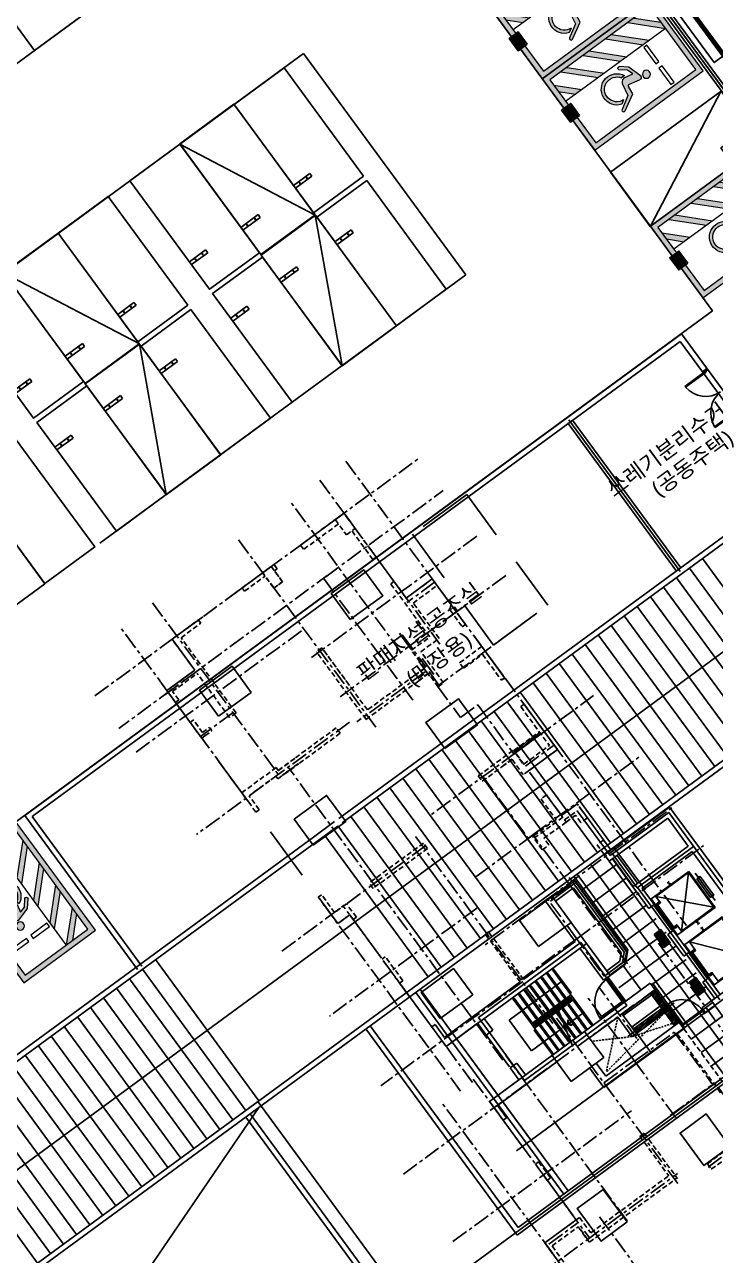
# Model space of a CAD drawing. Header units: millimetres. Extents: x 75184266 to 76346726, y -35077925 to -33679385.
# Drawn here: x 75465985 to 75491652, y -34626983 to -34581256 of the extents above; entities that cross this region are included whole.
import ezdxf
from ezdxf.enums import TextEntityAlignment as Align

# ---------------------------------------------------------------- set-up
doc = ezdxf.new("R2010")
doc.units = ezdxf.units.MM
doc.header["$LTSCALE"] = 50
doc.header["$MEASUREMENT"] = 0
for name, pattern in [('CENTER', [2, 1.25, -0.25, 0.25, -0.25]), ('HID', [2.3, 1.5, -0.8]), ('HIDDEN2', [0.1875, 0.125, -0.0625]), ('XR-지하3층$0$H', [1.3, 0.8, -0.5]), ('XR-지하3층$0$HIDDEN2', [0.1875, 0.125, -0.0625])]:
    doc.linetypes.add(name, pattern=pattern)
for name, color, linetype in [('CEN', 1, 'CENTER'), ('PLAN-ALL-DOOR', 4, 'CONTINUOUS'), ('XR-지하3층$0$1712-PL$0$DOOR', 4, 'CONTINUOUS'), ('XR-지하3층$0$1HIDDEN2', 1, 'XR-지하3층$0$HIDDEN2'), ('XR-지하3층$0$5', 5, 'CONTINUOUS'), ('XR-지하3층$0$a-door', 6, 'CONTINUOUS'), ('XR-지하3층$0$AA-XXXX-SYMB', 7, 'CONTINUOUS'), ('XR-지하3층$0$CON', 2, 'CONTINUOUS'), ('XR-지하3층$0$hat', 8, 'CONTINUOUS'), ('XR-지하3층$0$일반주차', 8, 'CONTINUOUS'), ('XR-지하3층$0$장애인', 11, 'CONTINUOUS'), ('XR-지하3층$0$확장형주차', 8, 'CONTINUOUS')]:
    doc.layers.add(name, color=color, linetype=linetype)
doc.layers.add('건축', color=8, linetype='CONTINUOUS', plot=False)
doc.layers.add('구역제어-S.C.M', color=2, linetype='CONTINUOUS', lineweight=100)
doc.styles.add('XR-지하3층$0$맑은고딕', font='')
doc.styles.get('XR-지하3층$0$맑은고딕').set_extended_font_data('Malgun Gothic')

# ---------------------------------------------------------------- blocks, each defined once
blk = doc.blocks.new('XR-지하3층$0$확장형 주차')
at = {"layer": 'XR-지하3층$0$확장형주차', "color": 7}
for p, q in [((0, 3965), (800, 3965)), ((0, 3835), (800, 3835)), ((800, 3835), (800, 3965))]:
    blk.add_line(p, q, dxfattribs=at)
blk.add_lwpolyline([(2500, 5100), (0, 0)], dxfattribs=at)
blk.add_lwpolyline([(2500, 5091), (0, 5091), (0, -9), (2500, -9)], close=True, dxfattribs=at)
for centre in [(238, 3900), (613, 3900)]:
    blk.add_circle(centre, 17.5, dxfattribs=at)
blk = doc.blocks.new('XR-지하3층$0$일반형 주차')
at = {"layer": 'XR-지하3층$0$일반주차'}
for p, q in [((750, 3865), (0, 3865)), ((0, 3735), (750, 3735)), ((750, 3735), (750, 3865))]:
    blk.add_line(p, q, dxfattribs=at)
blk.add_lwpolyline([(2300, 5000), (0, 5000), (0, 0), (2300, 0)], close=True, dxfattribs=at)
for centre in [(238, 3800), (563, 3800)]:
    blk.add_circle(centre, 17.5, dxfattribs=at)
blk = doc.blocks.new('XR-지하3층$0$장애인 주차')
at = {"layer": 'XR-지하3층$0$5', "ltscale": 4}
h = blk.add_hatch(color=7, dxfattribs=at)
h.dxf.hatch_style = 1
h.paths.add_polyline_path([(3842, -695), (4402, -695), (4402, -1115), (3842, -1115)])
h.paths.add_polyline_path([(3892, -1065), (4352, -1065), (4352, -745), (3892, -745)], flags=16)
h.paths.add_polyline_path([(3982, -990), (3988, -973), (4011, -981), (4046, -898), (4136, -898), (4137, -881), (4072, -881), (4072, -863), (4138, -863), (4142, -810, -3.72247), (4161, -797), (4152, -916), (4058, -916), (4021, -1003)], flags=0)
h = blk.add_hatch(color=256, dxfattribs=at)
h.dxf.hatch_style = 1
h.paths.add_polyline_path([(4352, -1065), (4352, -745), (3892, -745), (3892, -1065)])
at = {"layer": 'XR-지하3층$0$hat'}
h = blk.add_hatch(color=7, dxfattribs=at)
edge = h.paths.add_edge_path()
edge.add_line((4161, -797), (4152, -916))
edge.add_line((4152, -916), (4058, -916))
edge.add_line((4058, -916), (4021, -1003))
edge.add_line((4021, -1003), (3982, -990))
edge.add_line((3982, -990), (3988, -973))
edge.add_line((3988, -973), (4011, -981))
edge.add_line((4011, -981), (4046, -898))
edge.add_line((4046, -898), (4136, -898))
edge.add_line((4136, -898), (4137, -881))
edge.add_line((4137, -881), (4072, -881))
edge.add_line((4072, -881), (4072, -863))
edge.add_line((4072, -863), (4138, -863))
edge.add_line((4138, -863), (4142, -810))
edge.add_arc((4140, -787), 22.8, -24.8827, 274.9698, ccw=False)
edge = h.paths.add_edge_path()
edge.add_line((4048, -981), (4058, -958))
edge.add_arc((4127, -942), 71.5, 192.8781, 416.1688)
edge.add_line((4167, -882), (4169, -863))
edge.add_arc((4127, -942), 89.2, 206.535, 422.4866, ccw=False)
at = {"layer": 'XR-지하3층$0$장애인', "lineweight": 5, "true_color": 0xffffff}
blk.add_hatch(color=7, dxfattribs=at).paths.add_polyline_path([(2472, 3995), (2472, -1005), (3842, -1005), (3842, -805), (2672, -805), (2672, 3795), (5572, 3795), (5572, -805), (4402, -805), (4402, -1005), (5772, -1005), (5772, 3995)])
h = blk.add_hatch(color=7, dxfattribs=at)
h.paths.add_polyline_path([(5572, 2795), (5572, 3078), (4855, 3795), (4572, 3795)])
h.paths.add_polyline_path([(4572, 3045), (4572, 2762), (5572, 1762), (5572, 2045)])
h.paths.add_polyline_path([(4572, 2012), (4572, 1729), (5572, 729), (5572, 1012)])
h.paths.add_polyline_path([(5572, -304), (5572, -21), (4572, 979), (4572, 696)])
h.paths.add_polyline_path([(4572, -54), (4572, -336), (5041, -805), (5323, -805)])
h = blk.add_hatch(color=7, dxfattribs=at)
h.paths.add_polyline_path([(3763, 2216, -1), (3463, 2216, -1)])
h.paths.add_polyline_path([(3992, 1503, -0.343093), (3870, 1283), (3381, 1194), (3090, 708, -0.931653), (2987, 770), (3330, 1379), (3639, 1415, 0.446048), (3689, 1485), (3600, 1888, -0.596144), (3699, 2009), (4214, 1851), (4443, 1569, -0.883364), (4355, 1493), (4151, 1741), (3925, 1810)])
h.paths.add_polyline_path([(4053, 1393), (4055, 1528, -1.526545), (3257, 820), (3348, 969, 1.638056)])
at = {"layer": 'XR-지하3층$0$1HIDDEN2', "color": 11}
for points in [[(4161, -797), (4152, -916), (4058, -916), (4021, -1003), (3982, -990), (3988, -973), (4011, -981), (4046, -898), (4136, -898), (4137, -881), (4072, -881), (4072, -863), (4138, -863), (4142, -810)], [(4167, -882), (4169, -863)]]:
    blk.add_lwpolyline(points, dxfattribs=at)
for centre, radius, start, end in [((4127, -942), 89.2, 206.535, 62.4866), ((4127, -942), 71.5, 192.8781, 56.1688), ((4140, -787), 22.8, 335.1173, 274.9698)]:
    blk.add_arc(centre, radius, start, end, dxfattribs=at)
at = {"layer": 'XR-지하3층$0$5', "lineweight": 5}
for p, q in [((4572, 3795), (4572, -805)), ((5572, 2795), (4572, 3795)), ((5572, 3078), (4855, 3795)), ((5572, 2045), (4572, 3045)), ((5572, 1762), (4572, 2762)), ((5572, 1012), (4572, 2012)), ((5572, 729), (4572, 1729)), ((5572, -21), (4572, 979)), ((5572, -304), (4572, 696)), ((5323, -805), (4572, -54)), ((5041, -805), (4572, -336))]:
    blk.add_line(p, q, dxfattribs=at)
at = {"layer": 'XR-지하3층$0$5', "ltscale": 4}
for p, q in [((4165, -1005), (4165, -805)), ((4165, -805), (4165, -905))]:
    blk.add_line(p, q, dxfattribs=at)
at = {"layer": 'XR-지하3층$0$5', "lineweight": 5}
for points in [[(3842, -1005), (2472, -1005), (2472, 3995), (5772, 3995), (5772, -1005), (4402, -1005)], [(3842, -805), (2672, -805), (2672, 3795), (5572, 3795), (5572, -805), (4402, -805)]]:
    blk.add_lwpolyline(points, dxfattribs=at)
at = {"layer": 'XR-지하3층$0$5', "ltscale": 4}
for points in [[(3842, -695), (3842, -1115), (4402, -1115), (4402, -695)], [(3892, -745), (3892, -1065), (4352, -1065), (4352, -745)]]:
    blk.add_lwpolyline(points, close=True, dxfattribs=at)
at = {"layer": 'XR-지하3층$0$장애인', "color": 8, "lineweight": 5}
for p, q in [((3689, 1485), (3600, 1888, 0)), ((3699, 2009, 0), (4214, 1851, 0)), ((4214, 1851, 0), (4443, 1569, 0)), ((3925, 1810, 0), (4151, 1741, 0)), ((4055, 1528), (4053, 1393)), ((4151, 1741, 0), (4355, 1493, 0)), ((3348, 969), (3257, 820))]:
    blk.add_line(p, q, dxfattribs=at)
at = {"layer": 'XR-지하3층$0$장애인', "color": 7, "lineweight": 5}
for points in [[(3523, 2720), (2773, 2720), (2773, 2870), (3523, 2870)], [(4473, 2720), (3723, 2720), (3723, 2870), (4473, 2870)]]:
    blk.add_lwpolyline(points, close=True, dxfattribs=at)
at = {"layer": 'XR-지하3층$0$장애인', "color": 8, "lineweight": 5}
for points in [[(3094, 715, -1.000002), (2987, 770), (3330, 1379), (3640, 1415)], [(3992, 1503, -0.343093), (3870, 1283), (3381, 1194), (3094, 715)]]:
    blk.add_lwpolyline(points, format="xyb", dxfattribs=at)
at = {"layer": 'XR-지하3층$0$장애인', "color": 8, "lineweight": 5, "extrusion": (0.976964, 0.213404, 0), "elevation": 4221}
blk.add_lwpolyline([(617, 0), (931, 0)], dxfattribs=at)
at = {"layer": 'XR-지하3층$0$장애인', "color": 8, "lineweight": 5}
blk.add_circle((3613, 2216), 150, dxfattribs=at)
for centre, radius, start, end in [((3682, 1922, 0), 88.4, 79.1143, 202.3185), ((3810, 1000), 582, 198.006, 65.0949), ((3809, 1000), 462, 183.8525, 58.2396), ((3632, 1473), 57.7, 276.2786, 12.4353), ((4394, 1537, 0), 58.8, 227.9655, 33.7904)]:
    blk.add_arc(centre, radius, start, end, dxfattribs=at)
blk = doc.blocks.new('XR-지하3층$0$점형블럭')
at = {"layer": 'XR-지하3층$0$AA-XXXX-SYMB', "color": 9, "ltscale": 5}
for p, q in [((300, 300), (0, 300)), ((0, 300), (0, 0)), ((300, 0), (0, 0)), ((300, 300), (300, 0))]:
    blk.add_line(p, q, dxfattribs=at)
at = {"layer": 'XR-지하3층$0$AA-XXXX-SYMB', "color": 9, "ltscale": 2}
for centre in [(30, 270), (30, 210), (30, 150), (30, 90), (30, 30), (90, 270), (90, 210), (90, 150), (90, 90), (90, 30), (150, 270), (150, 210), (150, 150), (150, 90), (150, 30), (210, 270), (210, 210), (210, 150), (210, 90), (210, 30), (270, 270), (270, 210), (270, 150), (270, 90), (270, 30)]:
    blk.add_circle(centre, 20, dxfattribs=at)
blk = doc.blocks.new('XR-지하3층$0$A$C5E3F3FAC')
at = {"layer": 'XR-지하3층$0$a-door'}
for p, q in [((90, 950), (50, 950)), ((50, 950), (50, 0)), ((90, 0), (90, 950)), ((1910, 950), (1950, 950)), ((1910, 0), (1910, 950)), ((1950, 950), (1950, 0)), ((50, 0), (90, 0)), ((1950, 0), (1910, 0))]:
    blk.add_line(p, q, dxfattribs=at)
at = {"layer": 'XR-지하3층$0$a-door', "color": 6}
for points in [[(0, 850), (0, 1050), (50, 1050), (50, 850)], [(2000, 850), (2000, 1050), (1950, 1050), (1950, 850)]]:
    blk.add_lwpolyline(points, close=True, dxfattribs=at)
at = {"layer": 'XR-지하3층$0$a-door', "color": 7}
for centre, start, end in [((-2, 999), 275.2502, 357.2138), ((2002, 999), 182.7862, 264.7498)]:
    blk.add_arc(centre, 1003, start, end, dxfattribs=at)
blk = doc.blocks.new('XR-지하3층$0$1712-PL$0$FSD1000')
at = {"layer": 'XR-지하3층$0$1712-PL$0$DOOR', "color": 9}
for p, q in [((25, -101, 0), (865, -101, 0)), ((40, -146, 0), (850, -146, 0))]:
    blk.add_line(p, q, dxfattribs=at)
at = {"layer": 'XR-지하3층$0$1712-PL$0$DOOR', "elevation": 0}
for points in [[(25, 739), (25, -101), (70, -101), (70, 739)], [(-5, -251), (-5, -101), (25, -101), (25, -146), (40, -146), (40, -251)], [(895, -251), (895, -101), (865, -101), (865, -146), (850, -146), (850, -251)]]:
    blk.add_lwpolyline(points, close=True, dxfattribs=at)
at = {"layer": 'XR-지하3층$0$1712-PL$0$DOOR', "color": 9}
blk.add_arc((25, -101, 0), 840, 360, 86.9291, dxfattribs=at)
blk = doc.blocks.new('A$C5C415861-flat-1')
at = {"layer": 'PLAN-ALL-DOOR', "ltscale": 10}
for p, q in [((-546, 1036), (-546, -4)), ((-511, -4), (-511, 1036)), ((-576, -4), (-576, -104)), ((-546, -4), (-576, -4)), ((-576, -104), (-551, -104)), ((-551, -104), (-531, -74)), ((-546, -46), (-546, -4)), ((-531, -46), (-546, -46)), ((-531, -74), (-531, -46)), ((479, -74), (479, -46)), ((479, -46), (494, -46)), ((499, -104), (479, -74)), ((494, -46), (494, -4)), ((494, -4), (524, -4)), ((524, -104), (499, -104)), ((524, -4), (524, -104))]:
    blk.add_line(p, q, dxfattribs=at)
at = {"layer": 'PLAN-ALL-DOOR', "color": 8}
for p, q in [((499, -104), (-551, -104)), ((479, -46), (-531, -46)), ((494, -4), (-511, -4))]:
    blk.add_line(p, q, dxfattribs=at)
at = {"layer": 'PLAN-ALL-DOOR'}
blk.add_line((-546, -4), (-511, -4), dxfattribs=at)
at = {"layer": 'PLAN-ALL-DOOR', "color": 8, "ltscale": 10}
blk.add_arc((-546, -4), 1040, 0, 90, dxfattribs=at)
blk = doc.blocks.new('XR-지하3층$0$기둥 0620')
at = {"layer": 'XR-지하3층$0$CON', "ltscale": 0.5}
blk.add_lwpolyline([(-600, 0), (600, 0), (600, 1500), (-600, 1500)], close=True, dxfattribs=at)

msp = doc.modelspace()

# ---------------------------------------------------------------- hatches: boundary and pattern name
at = {"layer": '건축', "ltscale": 100}
h = msp.add_hatch(dxfattribs=at)
h.set_pattern_fill('NET', color=256, scale=5000, angle=90)
h.set_pattern_definition([(36.246, (75499316.6, -34604919.4), (-369.533, 504.054), []), (126.246, (75499316.6, -34604919.4), (-504.054, -369.533), [])])
h.paths.add_polyline_path([(75498606.9, -34603951.4), (75502775.7, -34609637.7), (75492896.6, -34616881.5), (75493428.4, -34617606.7), (75492218.7, -34618493.7), (75491509.1, -34617525.9), (75491630.1, -34617437.3), (75487828.3, -34612251.5), (75487706.9, -34612340.6), (75487517.4, -34612082), (75486331.9, -34612951.3), (75488347.1, -34615699.6), (75488275.5, -34616164.5), (75487725.2, -34616568), (75488399.4, -34617487.3), (75489234, -34616875.3), (75490475.8, -34618568.8), (75491844.5, -34620435.8), (75507909.7, -34608658.1), (75507930, -34608684.6), (75509659.4, -34607416.5), (75507932.8, -34605061.7), (75508452.9, -34604680.3), (75507793.6, -34603781.1), (75507273.5, -34604162.5), (75505320.5, -34601497.7), (75504017.4, -34602453.2), (75507499.6, -34607202.2), (75505201.3, -34608887.4), (75500516.8, -34602497.9)])
at = {"layer": '건축', "linetype": 'HIDDEN2', "ltscale": 30}
h = msp.add_hatch(dxfattribs=at)
h.set_pattern_fill('ANSI31', color=256, scale=350, style=0)
h.set_pattern_definition([(45, (4164848.28, -390775.154), (-30.935921677, 30.935921677), [])])
h.paths.add_polyline_path([(75485109.8, -34607530.2), (75485168.9, -34607610.9), (75484221.3, -34608305.7), (75484162.2, -34608225)])
at = {"layer": '건축', "ltscale": 0.5}
h = msp.add_hatch(dxfattribs=at)
h.set_pattern_fill('ANSI31', color=256, scale=350, style=0)
h.set_pattern_definition([(45, (4164848.28, -390775.154), (-30.935921677, 30.935921677), [])])
h.paths.add_polyline_path([(75489771.3, -34617963.2), (75488714.9, -34618737.8), (75488602.5, -34618584.6), (75489658.9, -34617810), (75489242.1, -34617241.4), (75489395.3, -34617129.1), (75490282.3, -34618338.7), (75490129, -34618451.1)])

# ---------------------------------------------------------------- linework, layer by layer
at = {"layer": 'CEN', "ltscale": 10}
for p, q in [((75484933.2, -34603189.4), (75481324.9, -34605835.2)), ((75481324.9, -34605835.2), (75482179.3, -34607000.5)), ((75482179.3, -34607000.5), (75482824.5, -34606527.4)), ((75482824.5, -34606527.4), (75484163.8, -34608354)), ((75482749.4, -34612919), (75484874.4, -34611360.9)), ((75486240.3, -34613223.8), (75484874.4, -34611360.9)), ((75486240.3, -34613223.8), (75485458.1, -34613797.3)), ((75482788.8, -34614080.5), (75477317.6, -34618092.3)), ((75486498.8, -34615216.7), (75485416.7, -34613740.9)), ((75486498.8, -34615216.7), (75484438.3, -34616727.5)), ((75489542.5, -34615385), (75498385, -34627444.4)), ((75484497.5, -34616808.1), (75479215.8, -34620680.9)), ((75480058.1, -34623963.2), (75489562.2, -34616994.3)), ((75488729.7, -34618927.2), (75487324.8, -34617011.2)), ((75490254, -34618359.4), (75489361.1, -34617141.7)), ((75488411.7, -34618842.3), (75490041.1, -34617647.5)), ((75485748.2, -34618167.2), (75490267.3, -34624330.3)), ((75488648.7, -34619772.2), (75490124.5, -34618690.1)), ((75490124.5, -34618690.1), (75491549.5, -34620633.6)), ((75483861.1, -34619550.9), (75488368.4, -34625697.8)), ((75487510, -34620569.9), (75488630.9, -34619748)), ((75488630.9, -34619748), (75490192, -34621877)), ((75482651.5, -34620437.9), (75486976.6, -34626336.5)), ((75489977, -34621786.6), (75491630.2, -34620574.4)), ((75493291.5, -34622840.1), (75491630.2, -34620574.4)), ((75481897.1, -34626471.2), (75488530.8, -34621607)), ((75491381.4, -34623701.9), (75493396.9, -34622224.1)), ((75483608.9, -34628805.8), (75490242.7, -34623941.6)), ((75487346.1, -34625555), (75489744.9, -34628826.5)), ((75485468.1, -34626562.2), (75486556.8, -34625763.9))]:
    msp.add_line(p, q, dxfattribs=at)
for points in [[(75468595.7, -34606197.3), (75480655, -34597354.8)], [(75477924.4, -34597477.2), (75490576.9, -34614732.5)], [(75476956.7, -34598186.7), (75481418.8, -34604272.1)], [(75477171.6, -34601769.1), (75481542, -34598564.5)], [(75479969.4, -34604578.5), (75475868, -34598985)], [(75473936.6, -34600401.2), (75479037.3, -34607357.6)], [(75482789.7, -34600266.1), (75476560.4, -34604833.7)], [(75471195.9, -34606150.8), (75477232.1, -34601724.7)], [(75483860, -34601725.7), (75477630.6, -34606293.3)], [(75477090.9, -34601828.2), (75480408.2, -34606352.3)], [(75481221.6, -34601973.9), (75480193.4, -34602727.8)], [(75470743.1, -34602742.8), (75475415.1, -34609114.5)], [(75472469.9, -34607634.6), (75469533.4, -34603629.8)], [(75470127.2, -34608286), (75476304, -34603756.8)], [(75480026.4, -34603929.1), (75479119.2, -34604594.3)], [(75480032.3, -34603937.1), (75480886.8, -34605102.4)], [(75472292.6, -34605346.6), (75469482.7, -34607407)], [(75480915, -34605267.7), (75478328.3, -34607164.4)], [(75481381.3, -34605793.8), (75480967.4, -34605229.3)], [(75484224.3, -34608309.7), (75487127, -34606181.3)], [(75473729.8, -34606816.2), (75472520.2, -34607703.2)], [(75478060.7, -34607174.7), (75472371.3, -34611346.4)], [(75472469.9, -34607634.6), (75474224.7, -34610027.8)], [(75484590.9, -34608809.7), (75485679.6, -34608011.4)], [(75484224.3, -34608309.7), (75481068.2, -34610623.9)], [(75484874.4, -34611360.9), (75488809.3, -34608475.6)], [(75478953.4, -34613179), (75475778, -34608848.4)], [(75483014.6, -34609196.7), (75484696.9, -34611491)], [(75485295.7, -34613829.6), (75490133.8, -34610282)], [(75484616.3, -34611550.1), (75484874.4, -34611360.9)], [(75480888.8, -34611759.8), (75475546.6, -34615677)], [(75485613.2, -34618372.1), (75480506.6, -34611407.7)], [(75486498.8, -34615216.7), (75491216, -34611757.8)], [(75483758.4, -34619732.1), (75478953.4, -34613179)], [(75482185.9, -34620885.2), (75476898.9, -34613674.8)], [(75486240.3, -34613223.8), (75488476.1, -34616272.9)], [(75482629.4, -34620560), (75477824.4, -34614006.8)], [(75485416.7, -34613740.9), (75483094.3, -34615443.8)], [(75486410.1, -34615095.7), (75487693.8, -34616846.5)], [(75488630.9, -34619748), (75486869.2, -34617345.3)], [(75490324.6, -34633354.6), (75481482.2, -34621295.3)]]:
    msp.add_lwpolyline(points, dxfattribs=at)
at = {"layer": 'CEN', "ltscale": 10, "elevation": 0}
msp.add_lwpolyline([(75480715.3, -34604031.5), (75482005.6, -34603085.4)], dxfattribs=at)
at = {"layer": '건축', "ltscale": 100}
for p, q in [((75479182.3, -34566238.3), (75503182, -34598973.5)), ((75498327.4, -34603908.7), (75451179.2, -34638475.3)), ((75498607, -34603951.7), (75451297.4, -34638636.6)), ((75512674.7, -34605288.5), (75480081, -34629184.1)), ((75474649.4, -34621268.2), (75488611.7, -34640312.5))]:
    msp.add_line(p, q, dxfattribs=at)
at = {"layer": '건축', "ltscale": 0.5}
for p, q in [((75479219.9, -34566458.7), (75499446.3, -34594047.1)), ((75479262.9, -34566179.2), (75499725.8, -34594090.2)), ((75465987.6, -34610637.6), (75490391.5, -34592745.9)), ((75466267.2, -34610680.6), (75490348.5, -34593025.5)), ((75498327.4, -34603908.7, 0), (75490348.5, -34593025.5, 0)), ((75498606.9, -34603951.7, 0), (75490391.5, -34592745.9, 0)), ((75486187.1, -34596076.3, 0), (75490204.6, -34601556.1, 0)), ((75486208.7, -34595936.5), (75490344.4, -34601577.6, 0)), ((75486348.4, -34595958.1, 0), (75490365.9, -34601437.9, 0)), ((75477663.5, -34610750.6, 0), (75494527.2, -34598387, 0)), ((75477781.8, -34610911.9, 0), (75494484.2, -34598666.6, 0)), ((75506280.7, -34609852.2), (75484324, -34625949.4)), ((75470182.5, -34616359.3), (75465987.6, -34610637.6)), ((75470343.8, -34616241), (75466267.2, -34610680.6)), ((75505431.2, -34610723), (75484281, -34626228.9)), ((75485596.5, -34613664.8), (75486415, -34613064.6)), ((75486415, -34613064.6), (75488347.1, -34615699.6)), ((75485708.8, -34613818.1), (75486374.2, -34613330.2)), ((75488147.3, -34615748.4), (75486374.2, -34613330.2)), ((75486620, -34615568), (75487495.1, -34616761.5)), ((75488099.7, -34616057.8), (75488147.3, -34615748.4)), ((75488347.1, -34615699.6), (75488275.5, -34616164.5)), ((75470008.2, -34616121.6), (75470123.4, -34616278.7)), ((75470169.5, -34616003.3), (75470284.7, -34616160.4)), ((75487612.9, -34616414.8), (75488099.7, -34616057.8)), ((75487725.3, -34616568), (75488275.5, -34616164.5)), ((75491509.1, -34617525.9), (75492718.8, -34616639)), ((75480521.5, -34617211.1), (75486017.6, -34624707.7)), ((75480682.8, -34617092.8), (75486178.9, -34624589.5)), ((75480682.8, -34617092.8), (75484733.1, -34622617.4)), ((75488556.5, -34618488.1), (75489766.2, -34617601.1)), ((75489766.2, -34617601.1), (75490475.8, -34618568.8)), ((75491146.3, -34617792, 0), (75491509.1, -34617525.9)), ((75491282.3, -34617977.5, 0), (75491146.3, -34617792, 0)), ((75491282.3, -34617977.5, 0), (75491645.1, -34617711.4)), ((75492218.7, -34618493.7), (75491509.1, -34617525.9)), ((75483377.8, -34618621.1, 0), (75483055.5, -34618181.6)), ((75478666.6, -34618571), (75484281, -34626228.9)), ((75478827.9, -34618452.7), (75484324, -34625949.4)), ((75485584.7, -34619550.8), (75486794.3, -34618663.8)), ((75486794.3, -34618663.8), (75487503.9, -34619631.5)), ((75489266.1, -34619455.8), (75488556.5, -34618488.1)), ((75490475.8, -34618568.8), (75489266.1, -34619455.8)), ((75486294.3, -34620518.5), (75485584.7, -34619550.8)), ((75484351, -34620455.8), (75484028.8, -34620016.3)), ((75484593, -34620278.4), (75484270.7, -34619838.9, 0)), ((75487503.9, -34619631.5), (75486294.3, -34620518.5)), ((75474687, -34621488.6), (75461876.4, -34640253.4, 0)), ((75474203.1, -34621843.3), (75488020.7, -34640690.3)), ((75474364.4, -34621725.1), (75488182, -34640572))]:
    msp.add_line(p, q, dxfattribs=at)
at = {"layer": '건축', "ltscale": 1000}
for p, q in [((75426427.2, -34611487.4), (75478122.3, -34573587.2)), ((75426427.2, -34611487.4), (75472799.6, -34577489.6)), ((75429974.8, -34616326.2), (75476347.2, -34582328.4)), ((75482378.1, -34590554.5), (75476347.2, -34582328.4)), ((75468785.6, -34600519.8), (75482378.1, -34590554.5)), ((75495016.3, -34606340.1), (75491171.2, -34601095.5)), ((75494532.4, -34606694.9), (75490687.3, -34601450.2)), ((75493564.6, -34607404.4), (75489719.5, -34602159.8)), ((75494048.5, -34607049.6), (75490203.4, -34601805)), ((75493080.8, -34607759.2), (75489235.7, -34602514.5)), ((75492596.9, -34608113.9), (75488751.8, -34602869.3)), ((75491629.1, -34608823.4), (75487784, -34603578.8)), ((75492113, -34608468.7), (75488267.9, -34603224)), ((75491145.2, -34609178.2), (75487300.1, -34603933.6)), ((75490661.3, -34609533), (75486816.2, -34604288.3)), ((75490177.4, -34609887.7), (75486332.3, -34604643.1)), ((75489209.7, -34610597.2), (75485364.6, -34605352.6)), ((75489693.6, -34610242.5), (75485848.5, -34604997.8)), ((75488725.8, -34610952), (75484880.7, -34605707.4)), ((75488241.9, -34611306.8), (75484396.8, -34606062.1)), ((75487274.1, -34612016.3), (75483429, -34606771.6)), ((75487758, -34611661.5), (75483912.9, -34606416.9)), ((75486790.2, -34612371), (75482945.1, -34607126.4)), ((75486306.4, -34612725.8), (75482461.3, -34607481.2)), ((75485338.6, -34613435.3), (75481493.5, -34608190.7)), ((75485822.5, -34613080.6), (75481977.4, -34607835.9)), ((75484854.7, -34613790.1), (75481009.6, -34608545.4)), ((75484370.8, -34614144.8), (75480525.7, -34608900.2)), ((75483886.9, -34614499.6), (75480041.8, -34609255)), ((75482919.2, -34615209.1), (75479074.1, -34609964.5)), ((75483403, -34614854.4), (75479557.9, -34609609.7)), ((75482435.3, -34615563.9), (75478590.2, -34610319.2)), ((75476719.4, -34611442.8), (75477502.2, -34610868.9)), ((75481951.4, -34615918.6), (75478106.3, -34610674)), ((75476837.6, -34611604.1), (75477620.5, -34611030.2)), ((75480983.6, -34616628.2), (75477138.5, -34611383.5)), ((75481467.5, -34616273.4), (75477622.4, -34611028.8)), ((75453264, -34628639.1), (75476719.2, -34611442.9)), ((75453543.5, -34628682.2), (75476837.5, -34611604.2)), ((75474209.2, -34621594.8), (75470364.1, -34616350.2)), ((75474693.1, -34621240), (75470848, -34615995.4)), ((75473725.3, -34621949.6), (75469880.2, -34616704.9)), ((75473241.4, -34622304.3), (75469396.3, -34617059.7)), ((75472273.7, -34623013.8), (75468428.6, -34617769.2)), ((75472757.6, -34622659.1), (75468912.5, -34617414.4)), ((75471789.8, -34623368.6), (75467944.7, -34618124)), ((75471305.9, -34623723.4), (75467460.8, -34618478.7)), ((75470822, -34624078.1), (75466976.9, -34618833.5)), ((75469854.2, -34624787.6), (75466009.1, -34619543)), ((75470338.1, -34624432.9), (75466493, -34619188.2)), ((75469370.4, -34625142.4), (75465525.3, -34619897.8)), ((75468886.5, -34625497.2), (75465041.4, -34620252.5)), ((75467918.7, -34626206.7), (75464073.6, -34620962)), ((75468402.6, -34625851.9), (75464557.5, -34620607.3)), ((75467434.8, -34626561.4), (75463589.7, -34621316.8)), ((75466950.9, -34626916.2), (75463105.8, -34621671.5)), ((75466467, -34627271), (75462621.9, -34622026.3))]:
    msp.add_line(p, q, dxfattribs=at)
at = {"layer": '건축'}
for p, q in [((75491544.2, -34591894.3), (75478122.3, -34573587.2)), ((75432539.2, -34635153.7), (75491544.2, -34591894.3)), ((75486515.2, -34610461.6), (75487739.2, -34612130.9)), ((75489948.9, -34610324.7), (75487529.5, -34612098.6)), ((75494105.8, -34615993.9), (75489948.9, -34610324.7)), ((75489884.3, -34610744), (75487706.9, -34612340.6)), ((75487739.2, -34612130.9), (75489916.6, -34610534.3)), ((75488934.2, -34613337.9), (75490789, -34611977.8)), ((75490391, -34614935.7), (75490654.6, -34612758.4)), ((75485525.8, -34613822.1), (75486534.5, -34613082.4)), ((75485584.7, -34613648.7), (75486419.3, -34613036.7)), ((75488257.7, -34615721.4), (75486220.6, -34612943.3)), ((75486419.3, -34613036.7), (75488368.1, -34615694.4)), ((75489857.3, -34613150.8), (75489937.9, -34613091.7)), ((75489897.6, -34613121.3), (75489956.8, -34613201.9)), ((75489916.4, -34613231.5), (75489997.1, -34613172.4)), ((75490904.3, -34612786.1), (75491649.4, -34613802.2)), ((75490958.1, -34612901.7), (75490998.4, -34612872.2)), ((75489176.1, -34614090.5), (75488732.6, -34613485.7)), ((75489377.7, -34613942.7), (75488934.2, -34613337.9)), ((75489444.9, -34613645.4), (75491600.7, -34614048.7)), ((75489176.1, -34614090.5), (75489377.7, -34613942.7)), ((75491555.3, -34613716.2), (75491595.6, -34613686.7)), ((75490927.6, -34614610.5), (75491008.2, -34614551.4)), ((75491027, -34614661.6), (75490967.9, -34614580.9)), ((75489885.7, -34615058.3), (75490087.3, -34614910.4)), ((75490986.7, -34614691.1), (75491067.4, -34614632)), ((75491099.1, -34614844.4), (75491179.7, -34614785.2)), ((75491139.4, -34614814.8), (75491198.5, -34614895.4)), ((75491158.2, -34614925), (75491238.9, -34614865.9)), ((75486861.9, -34615390.6), (75481644.3, -34619216.4)), ((75486442.6, -34615326.1), (75484523.3, -34616733.4)), ((75490686.7, -34615338.9), (75492960.7, -34615903.5)), ((75486620, -34615568), (75487495.1, -34616761.5)), ((75488368.1, -34615694.4), (75488294, -34616175.7)), ((75490477, -34615864.7), (75490678.6, -34615716.9)), ((75487737.1, -34616584.1), (75488294, -34616175.7)), ((75484402.3, -34616822.1), (75481587.8, -34618885.8)), ((75483254.3, -34621260), (75489234, -34616875.3)), ((75489234, -34616875.3), (75489411.4, -34617117.3)), ((75491186.6, -34616832.4), (75491388.2, -34616684.6)), ((75491630.1, -34617437.3), (75491186.6, -34616832.4)), ((75491831.7, -34617289.4), (75491388.2, -34616684.6)), ((75486281.2, -34617304.4), (75484813.5, -34618380.6)), ((75486281.2, -34617304.4), (75486399.5, -34617465.7)), ((75488185.6, -34618016.1), (75489411.4, -34617117.3)), ((75488230, -34618076.5), (75489286.4, -34617301.9)), ((75484931.8, -34618541.9), (75486399.5, -34617465.7)), ((75486971.9, -34618906), (75488024.3, -34618134.3)), ((75488024.3, -34618134.3), (75488553.6, -34618856.1)), ((75488185.6, -34618016.1), (75488714.9, -34618737.8)), ((75481236, -34618406), (75481115, -34618494.7)), ((75481644.3, -34619216.4), (75481115, -34618494.7)), ((75481587.8, -34618885.8), (75481236, -34618406)), ((75483377.8, -34618621.1, 0), (75483135.9, -34618798.5, 0)), ((75487576.7, -34620322.6), (75490298.4, -34618326.9)), ((75487512.1, -34620741.9), (75490233.9, -34618746.2)), ((75488553.6, -34618856.1), (75488714.9, -34618737.8)), ((75483552.6, -34621413.2), (75485762.3, -34619793)), ((75484270.7, -34619838.9, 0), (75484028.8, -34620016.3, 0)), ((75486979.7, -34620015.9), (75487512.1, -34620741.9)), ((75487221.7, -34619838.5), (75487576.7, -34620322.6)), ((75483254.3, -34621260), (75483768.7, -34621961.6)), ((75483552.6, -34621413.2), (75483889.7, -34621872.9)), ((75483768.7, -34621961.6), (75483889.7, -34621872.9)), ((75488848.5, -34622564.5), (75489009.8, -34622446.2))]:
    msp.add_line(p, q, dxfattribs=at)
at = {"layer": '건축', "linetype": 'HIDDEN2', "ltscale": 30}
for p, q in [((75477853.1, -34599409.3), (75476240.2, -34600591.9, 0)), ((75479047.6, -34601038.3, 0), (75477853.1, -34599409.3)), ((75477648.8, -34599807.1, 0), (75476358.5, -34600753.2, 0)), ((75478926.6, -34601127, 0), (75478146.1, -34600062.5, 0)), ((75476240.2, -34600591.9, 0), (75476358.5, -34600753.2, 0)), ((75478926.6, -34601127, 0), (75479047.6, -34601038.3, 0)), ((75475242.9, -34602191.3), (75474829, -34601626.8)), ((75475565.5, -34601954.7), (75475151.5, -34601390.2)), ((75474159.6, -34602303.6), (75474070.9, -34602182.6)), ((75474159.6, -34602303.6), (75474070.9, -34602182.6)), ((75479709.9, -34601941.5, 0), (75479588.9, -34602030.2, 0)), ((75481132.9, -34601852.9), (75481310.3, -34602094.8)), ((75481792.5, -34603006.1), (75481913.4, -34602917.4)), ((75481792.5, -34603006.1), (75481913.4, -34602917.4)), ((75481792.5, -34603006.1), (75481913.4, -34602917.4)), ((75481792.5, -34603006.1), (75481922.6, -34603183.5)), ((75481913.4, -34602917.4), (75482368.8, -34603538.4)), ((75472530.6, -34603498), (75472441.9, -34603377.1)), ((75473842.7, -34606826.4), (75471796.8, -34604036.1)), ((75472308.8, -34605241.7), (75471466.1, -34604092.6)), ((75478724.2, -34606719.1), (75477033, -34604412.7)), ((75477092.1, -34604493.4), (75478115.1, -34605888.5)), ((75480845.1, -34605164), (75480360.2, -34604502.7)), ((75482850.9, -34604449.6), (75482971.9, -34604360.9)), ((75482971.9, -34604360.9), (75483823.4, -34605522.2)), ((75478670.4, -34607068.6), (75476831.4, -34604560.6)), ((75481555.2, -34605709.7), (75480709.7, -34604556.5)), ((75473600.8, -34607003.8), (75472397.5, -34605362.7)), ((75480482.2, -34605430.1), (75478724.2, -34606719.1)), ((75481353.6, -34605857.5), (75480992.9, -34605365.6)), ((75480630, -34605631.7), (75478670.4, -34607068.6)), ((75483702.4, -34605610.9), (75483823.4, -34605522.2)), ((75483702.4, -34605610.9), (75483823.4, -34605522.2)), ((75471712.8, -34606348.4), (75471482.1, -34606033.8)), ((75471712.8, -34606348.4), (75471591.8, -34606437.1)), ((75484423.8, -34606594.7), (75484544.8, -34606506)), ((75484423.8, -34606594.7), (75484544.8, -34606506)), ((75484544.8, -34606506), (75485780.7, -34608191.5)), ((75472256.8, -34607090.3), (75472135.8, -34607179)), ((75472596.8, -34607554), (75472256.8, -34607090.3)), ((75472564.5, -34607763.6, 0), (75472514.3, -34607695.1, 0)), ((75472939.5, -34607488.7), (75472850.8, -34607367.7)), ((75472939.5, -34607488.7), (75472850.8, -34607367.7)), ((75477562.9, -34607384.6), (75476014.5, -34608520)), ((75477710.7, -34607586.2), (75476162.4, -34608721.6)), ((75477710.7, -34607586.2), (75477562.9, -34607384.6)), ((75484096.6, -34608558.3), (75484510.5, -34609122.8)), ((75475332.8, -34608858.6), (75474054.6, -34609795.9)), ((75484712.1, -34608975), (75484712.1, -34608975)), ((75484712.1, -34608975), (75484712.1, -34608975)), ((75475319.4, -34609178.5), (75474323.4, -34609908.8)), ((75474580.9, -34610513.6), (75474054.6, -34609795.9)), ((75474701.9, -34610424.9), (75474323.4, -34609908.8)), ((75485374.4, -34609878.2), (75485172.8, -34610026)), ((75474701.9, -34610424.9), (75474580.9, -34610513.6)), ((75485172.8, -34610026), (75485731.6, -34610788.1)), ((75486051.5, -34610801.6), (75486515.2, -34610461.6)), ((75485731.6, -34610788.1), (75484864.7, -34611423.8)), ((75485980.5, -34610704.8), (75484948.3, -34611461.7)), ((75486110.6, -34610882.2), (75485284, -34611488.3)), ((75480806.8, -34611664.9), (75478782.7, -34613149.2)), ((75480954.7, -34611866.6), (75480806.8, -34611664.9)), ((75485221.3, -34611910.1), (75484864.7, -34611423.8)), ((75485463.2, -34611732.8), (75485284, -34611488.3)), ((75487499.5, -34611550.3), (75487257.5, -34611727.7)), ((75480954.7, -34611866.6), (75478930.5, -34613350.8)), ((75477019.9, -34613586.1), (75476898.9, -34613674.8)), ((75477620.3, -34614658.7), (75476898.9, -34613674.8)), ((75477504.7, -34614247.4), (75477019.9, -34613586.1)), ((75477948.3, -34613922.2), (75477504.7, -34614247.4)), ((75478311.9, -34614418.1), (75477948.3, -34613922.2)), ((75478063.8, -34614333.5), (75477620.3, -34614658.7)), ((75478191, -34614506.8), (75478063.8, -34614333.5)), ((75478311.9, -34614418.1), (75478191, -34614506.8)), ((75483225.3, -34614963.3), (75483104.4, -34615052)), ((75484523.3, -34616733.4), (75483225.3, -34614963.3)), ((75484402.3, -34616822.1), (75483104.4, -34615052)), ((75479388.1, -34615885.9), (75479267.2, -34615974.6)), ((75480041.5, -34616777), (75479388.1, -34615885.9)), ((75479920.6, -34616865.7), (75479267.2, -34615974.6)), ((75480041.5, -34616777), (75479920.6, -34616865.7)), ((75490475.8, -34618568.8), (75492125.6, -34620818.8)), ((75490233.9, -34618746.2), (75491883.6, -34620996.2)), ((75488848.5, -34622564.5), (75489918.8, -34624024.1)), ((75489009.8, -34622446.2), (75490239.7, -34624123.6)), ((75491353.7, -34623579.6), (75492930.3, -34622423.6)), ((75491501.5, -34623781.2), (75493078.1, -34622625.2)), ((75484963.2, -34623590.6), (75485084.2, -34623501.9)), ((75484963.2, -34623590.6), (75485406.7, -34624195.4)), ((75485084.2, -34623501.9), (75485527.6, -34624106.7)), ((75491353.7, -34623579.6), (75491501.5, -34623781.2)), ((75485406.7, -34624195.4), (75485527.6, -34624106.7)), ((75486969.9, -34626496.4), (75490227.9, -34624107.5)), ((75487023.7, -34626147), (75489918.8, -34624024.1)), ((75485313.6, -34626520.5), (75486603.9, -34625574.4)), ((75485582.3, -34626633.4), (75486550.1, -34625923.8)), ((75486603.9, -34625574.4), (75487023.7, -34626147)), ((75486904.9, -34626407.7), (75486969.9, -34626496.4)), ((75485313.6, -34626520.5), (75486496.2, -34628133.4, 0)), ((75485582.3, -34626633.4), (75486617.2, -34628044.7, 0))]:
    msp.add_line(p, q, dxfattribs=at)
at = {"layer": '건축', "ltscale": 3}
for p, q in [((75489658.9, -34617810), (75489242.1, -34617241.4)), ((75490282.3, -34618338.7), (75489395.3, -34617129.1)), ((75488602.5, -34618584.6), (75489658.9, -34617810)), ((75488714.9, -34618737.8), (75489771.3, -34617963.2)), ((75490129, -34618451.1), (75489771.3, -34617963.2))]:
    msp.add_line(p, q, dxfattribs=at)
at = {"layer": '건축', "linetype": 'HID'}
for p, q in [((75489771.3, -34617963.2), (75487600.3, -34620168.9)), ((75488024.3, -34618134.3), (75487600.3, -34620168.9)), ((75488553.6, -34618856.1), (75490064, -34618362.4)), ((75488553.6, -34618856.1), (75487059.1, -34619024.9))]:
    msp.add_line(p, q, dxfattribs=at)
at = {"layer": '건축'}
for points in [[(75405276.9, -34489566.3), (75448341.7, -34548305.9), (75437440.5, -34556298), (75442666.2, -34563425.7), (75410966.7, -34586666.1), (75425132.9, -34605988.5), (75479241.4, -34566318.9), (75534889.6, -34642222)], [(75489916.6, -34610534.3), (75493896.2, -34615961.7)], [(75490641.2, -34611776.2), (75488584.8, -34613284.1), (75489176.1, -34614090.5)], [(75488743.4, -34613322.8), (75490836.1, -34611788.3)], [(75487706.9, -34612340.6), (75487529.5, -34612098.6)], [(75487823.9, -34612068.8), (75488743.4, -34613322.8)], [(75488584.8, -34613284.1), (75487827.9, -34612251.9)], [(75488600.9, -34613272.3), (75487844, -34612240)], [(75488754.1, -34613159.9), (75487997.3, -34612127.7)], [(75491388.2, -34616684.6), (75491831.7, -34617289.4), (75493686.5, -34615929.4), (75490789, -34611977.8), (75488934.2, -34613337.9), (75489377.7, -34613942.7)], [(75489580.9, -34613830.9), (75489484.2, -34613901.9), (75489519.6, -34613950.2), (75489616.4, -34613879.3), (75489444.9, -34613645.4), (75490654.6, -34612758.4), (75491600.7, -34614048.7), (75490391, -34614935.7), (75490219.6, -34614701.8), (75490122.8, -34614772.8), (75490158.3, -34614821.2), (75490255, -34614750.2)], [(75491819.6, -34617484.3), (75488759.5, -34613311)], [(75486442.6, -34615326.1), (75485342.7, -34613826.1)], [(75489377.7, -34613942.7), (75489176.1, -34614090.5)], [(75486861.9, -34615390.6), (75486047.6, -34614280)], [(75491555.9, -34616524.4), (75491459.2, -34616595.4), (75491423.7, -34616547), (75491520.5, -34616476), (75491751.1, -34616790.5), (75492960.7, -34615903.5), (75491896.4, -34614452), (75490686.7, -34615338.9), (75490917.3, -34615653.4), (75490820.5, -34615724.4), (75490785.1, -34615676), (75490881.8, -34615605.1)], [(75490087.3, -34614910.4), (75489885.7, -34615058.3)], [(75490678.6, -34615716.9), (75490087.3, -34614910.4)], [(75490087.3, -34614910.4), (75490678.6, -34615716.9)], [(75489885.7, -34615058.3), (75490477, -34615864.7)], [(75490477, -34615864.7), (75489885.7, -34615058.3)], [(75487554, -34616588.2), (75488196.9, -34616116.8), (75488257.7, -34615721.4)], [(75490678.6, -34615716.9), (75490477, -34615864.7)], [(75486281.2, -34617304.4), (75485571.6, -34616336.7)], [(75486251.6, -34617264.1), (75486292, -34617234.5), (75485641.5, -34616347.5), (75485601.2, -34616377)], [(75485926.4, -34616820.6), (75483986.9, -34618242.7)], [(75485652.2, -34617765.7), (75484942.6, -34616797.9)], [(75485622.6, -34617725.3), (75485662.9, -34617695.8), (75485012.5, -34616808.7), (75484972.2, -34616838.3)], [(75485861.9, -34617611.9), (75485152.3, -34616644.2)], [(75485832.3, -34617571.6), (75485872.6, -34617542), (75485222.2, -34616655), (75485181.8, -34616684.5)], [(75486071.5, -34617458.2), (75485362, -34616490.5)], [(75486042, -34617417.9), (75486082.3, -34617388.3), (75485431.8, -34616501.2), (75485391.5, -34616530.8)], [(75487495.1, -34616761.5), (75487737.1, -34616584.1)], [(75491388.2, -34616684.6), (75491186.6, -34616832.4)], [(75485023.2, -34618226.9), (75484313.6, -34617259.2)], [(75484993.6, -34618186.6), (75485033.9, -34618157), (75484383.5, -34617269.9), (75484343.1, -34617299.5)], [(75485232.8, -34618073.2), (75484523.3, -34617105.4)], [(75485203.3, -34618032.8), (75485243.6, -34618003.3), (75484593.1, -34617116.2), (75484552.8, -34617145.7)], [(75485442.5, -34617919.4), (75484732.9, -34616951.7)], [(75485412.9, -34617879.1), (75485453.3, -34617849.5), (75484802.8, -34616962.4), (75484762.5, -34616992)], [(75484813.5, -34618380.6), (75484103.9, -34617412.9)], [(75484783.9, -34618340.3), (75484824.2, -34618310.8), (75484173.8, -34617423.7), (75484133.5, -34617453.2)], [(75486270.5, -34617374.3), (75484883.4, -34618391.4)], [(75484898.2, -34618411.6), (75486285.2, -34617394.5)], [(75486314.8, -34617434.8), (75484927.7, -34618451.9)], [(75486329.6, -34617455), (75484942.5, -34618472)], [(75485739.1, -34617673), (75486048.5, -34618433.4), (75485971.2, -34618490.1), (75486144.9, -34618461.1), (75486067.6, -34618517.7), (75486361.3, -34619223.5)], [(75485906.2, -34617672.4), (75485891.4, -34617652.2)], [(75485935.8, -34617712.7), (75485950.6, -34617732.9)], [(75485980.1, -34617773.2), (75486689.7, -34618740.9)], [(75486115.9, -34617518.7), (75486101.1, -34617498.5)], [(75486145.4, -34617559), (75486160.2, -34617579.1)], [(75486219.4, -34617659.8), (75486179, -34617689.4), (75486829.5, -34618576.4), (75486869.8, -34618546.9)], [(75486189.8, -34617619.5), (75486899.4, -34618587.2)], [(75486270.5, -34617374.3), (75486329.6, -34617455)], [(75486429, -34617506), (75486388.7, -34617535.6), (75487039.2, -34618422.7), (75487079.5, -34618393.1)], [(75486399.5, -34617465.7), (75487109.1, -34618433.5)], [(75491630.1, -34617437.3), (75491509.1, -34617525.9), (75492277.8, -34618574.3)], [(75483986.9, -34618242.7), (75484822.2, -34619381.8)], [(75485277.2, -34618133.6), (75485262.4, -34618113.5)], [(75485306.8, -34618174), (75485321.5, -34618194.1)], [(75485351.1, -34618234.4), (75486060.7, -34619202.2)], [(75485486.9, -34617979.9), (75485472.1, -34617959.7)], [(75485516.4, -34618020.2), (75485531.2, -34618040.4)], [(75485590.3, -34618121), (75485550, -34618150.6), (75486200.5, -34619037.7), (75486240.8, -34619008.1)], [(75485560.8, -34618080.7), (75486270.4, -34619048.4)], [(75485696.5, -34617826.1), (75485681.8, -34617806)], [(75485726.1, -34617866.5), (75485740.9, -34617886.6)], [(75485800, -34617967.3), (75485759.7, -34617996.8), (75486410.1, -34618883.9), (75486450.5, -34618854.4)], [(75485770.4, -34617927), (75486480, -34618894.7)], [(75486009.7, -34617813.5), (75485969.4, -34617843.1), (75486619.8, -34618730.2), (75486660.1, -34618700.6)], [(75486173, -34618391.3), (75486166.1, -34618247.8), (75486191.6, -34618248.4), (75486199.2, -34618372.1)], [(75486761.7, -34617959.7), (75486173, -34618391.3)], [(75484931.8, -34618541.9), (75484813.5, -34618380.6)], [(75485943.9, -34618559.3), (75484822.2, -34619381.8)], [(75484902.2, -34618501.6), (75484843.1, -34618421)], [(75484942.5, -34618472), (75484883.4, -34618391.4)], [(75484961.3, -34618582.2), (75484921, -34618611.8), (75485571.4, -34619498.9), (75485611.8, -34619469.3)], [(75484931.8, -34618541.9), (75485641.3, -34619509.7)], [(75485067.5, -34618287.4), (75485052.7, -34618267.2)], [(75485097.1, -34618327.7), (75485111.9, -34618347.9)], [(75485171, -34618428.5), (75485130.7, -34618458.1), (75485781.1, -34619345.2), (75485821.4, -34619315.6)], [(75485141.4, -34618388.2), (75485851, -34619355.9)], [(75485380.7, -34618274.8), (75485340.3, -34618304.3), (75485990.8, -34619191.4), (75486031.1, -34619161.8)], [(75485943.9, -34618559.3), (75485809.1, -34618509.6), (75485801.9, -34618534.1), (75485917.6, -34618578.6)], [(75485943.9, -34618559.3), (75485950.8, -34618702.8), (75485925.2, -34618702.2), (75485917.6, -34618578.6)], [(75486173, -34618391.3), (75486307.7, -34618441.1), (75486314.9, -34618416.5), (75486199.2, -34618372.1)]]:
    msp.add_lwpolyline(points, dxfattribs=at)
at = {"layer": '건축', "linetype": 'XR-지하3층$0$H', "ltscale": 50}
for points in [[(75482410.9, -34598714.3), (75480394.7, -34600192.5), (75483410.2, -34604305.5), (75485426.4, -34602827.4), (75482410.9, -34598714.3)], [(75494105.8, -34615993.9), (75489948.9, -34610324.7), (75487771.5, -34611921.2), (75486517.9, -34610211.6), (75485933.2, -34610640.3), (75484712.1, -34608975), (75485780.7, -34608191.5), (75481132.9, -34601852.9), (75480165.2, -34602562.5), (75477853.1, -34599409.3), (75471466.1, -34604092.6), (75472308.8, -34605241.7), (75471272.5, -34606001.6), (75477620.3, -34614658.7), (75478063.8, -34614333.5), (75481644.3, -34619216.4), (75482813.6, -34618359), (75484351, -34620455.8), (75483254.3, -34621260), (75486482.9, -34625663.1), (75485313.6, -34626520.5), (75489331.6, -34632000.3)]]:
    msp.add_lwpolyline(points, dxfattribs=at)
at = {"layer": '건축', "linetype": 'HIDDEN2', "ltscale": 30}
for points in [[(75478267, -34599973.8), (75477853.1, -34599409.3), (75477530.5, -34599645.8), (75477944.5, -34600210.3)], [(75480851, -34605172), (75480845.1, -34605164), (75480482.2, -34605430.1), (75480488.1, -34605438.1)], [(75480992.9, -34605365.6), (75480987, -34605357.5), (75480624.1, -34605623.6), (75480630, -34605631.7)], [(75475409.7, -34608963.5), (75475415.6, -34608971.5), (75476020.5, -34608528), (75476014.5, -34608520)], [(75483727.8, -34608816.3), (75483733.7, -34608824.4), (75484096.6, -34608558.3), (75484090.7, -34608550.3)], [(75484526.7, -34608739), (75484534.7, -34608733.1), (75484221.3, -34608305.7), (75484213.3, -34608311.6)], [(75475390.3, -34609275.3), (75475396.3, -34609283.3), (75476162.4, -34608721.6), (75476156.5, -34608713.5)], [(75486904.9, -34626407.7), (75486912.9, -34626401.8), (75486558.1, -34625917.9), (75486550.1, -34625923.8)]]:
    msp.add_lwpolyline(points, close=True, dxfattribs=at)
at = {"layer": '건축', "ltscale": 0.5}
for points in [[(75457045.7, -34630144.4), (75496405.8, -34601287.6)], [(75490641.2, -34611776.2), (75489884.3, -34610744)], [(75486861.9, -34615390.6), (75487737.1, -34616584.1)], [(75490298.4, -34618326.9), (75489411.4, -34617117.3)], [(75483135.9, -34618798.5), (75482813.6, -34618359)]]:
    msp.add_lwpolyline(points, dxfattribs=at)
at = {"layer": '건축', "linetype": 'HIDDEN2', "ltscale": 30}
for points in [[(75474070.9, -34602182.6), (75475256.4, -34601313.4)], [(75474159.6, -34602303.6), (75474917.7, -34601747.7)], [(75474829, -34601626.8), (75475151.5, -34601390.2), (75475565.5, -34601954.7), (75475242.9, -34602191.3)], [(75475269.8, -34601551.5), (75475374.6, -34601474.6)], [(75474159.6, -34602303.6), (75474070.9, -34602182.6)], [(75474159.6, -34602303.6), (75474070.9, -34602182.6)], [(75475242.9, -34602191.3), (75475565.5, -34601954.7)], [(75481037.6, -34604006), (75479588.9, -34602030.2)], [(75480165.2, -34602562.5), (75479709.9, -34601941.5)], [(75481132.9, -34601852.9), (75480165.2, -34602562.5)], [(75480423.2, -34602745.3), (75481310.3, -34602094.8)], [(75481387.1, -34604059.8), (75480423.2, -34602745.3)], [(75481792.5, -34603006.1), (75482247.8, -34603627)], [(75471466.1, -34604092.6), (75472441.9, -34603377.1)], [(75471796.8, -34604036.1), (75472530.6, -34603498)], [(75472530.6, -34603498), (75472441.9, -34603377.1)], [(75472530.6, -34603498), (75472441.9, -34603377.1)], [(75482247.8, -34603627), (75482368.8, -34603538.4)], [(75480360.2, -34604502.7), (75481037.6, -34604006)], [(75480709.7, -34604556.5), (75481387.1, -34604059.8)], [(75477033, -34604412.7), (75476831.4, -34604560.6)], [(75482149.3, -34604964.1), (75482850.9, -34604449.6)], [(75482297.2, -34605165.7), (75482149.3, -34604964.1)], [(75482297.2, -34605165.7), (75482998.8, -34604651.2)], [(75482998.8, -34604651.2), (75483702.4, -34605610.9)], [(75471272.5, -34606001.6), (75472308.8, -34605241.7)], [(75471482.1, -34606033.8), (75472397.5, -34605362.7)], [(75480482.2, -34605430.1), (75480488.1, -34605438.1), (75480851, -34605172), (75480845.1, -34605164)], [(75480992.9, -34605365.6), (75480987, -34605357.5), (75480624.1, -34605623.6), (75480630, -34605631.7)], [(75481353.6, -34605857.5), (75481555.2, -34605709.7)], [(75471272.5, -34606001.6), (75471591.8, -34606437.1)], [(75484423.8, -34606594.7), (75485482.3, -34608038.3)], [(75472135.8, -34607179), (75472514.3, -34607695.1)], [(75473842.7, -34606826.4), (75473600.8, -34607003.8)], [(75472596.8, -34607554), (75472850.8, -34607367.7)], [(75472685.5, -34607674.9), (75472939.5, -34607488.7)], [(75484162.2, -34608225), (75485109.8, -34607530.2)], [(75484221.3, -34608305.7), (75485168.9, -34607610.9)], [(75484534.7, -34608733.1), (75485482.3, -34608038.3)], [(75484712.1, -34608975), (75485780.7, -34608191.5)], [(75476014.5, -34608520), (75476020.5, -34608528), (75475415.6, -34608971.5), (75475409.7, -34608963.5)], [(75482844, -34609166.8), (75484150.4, -34608208.9), (75484221.3, -34608305.7)], [(75483733.7, -34608824.4), (75483727.8, -34608816.3), (75484090.7, -34608550.3), (75484096.6, -34608558.3)], [(75484221.3, -34608305.7), (75484213.3, -34608311.6), (75484526.7, -34608739), (75484534.7, -34608733.1)], [(75475332.8, -34608858.6), (75475409.7, -34608963.5)], [(75475390.3, -34609275.3), (75476156.5, -34608713.5), (75476162.4, -34608721.6)], [(75482991.8, -34609368.4), (75483733.7, -34608824.4)], [(75484712.1, -34608975), (75484712.1, -34608975), (75484510.5, -34609122.8)], [(75475319.4, -34609178.5), (75475390.3, -34609275.3)], [(75482844, -34609166.8), (75482991.8, -34609368.4)], [(75485374.4, -34609878.2), (75486110.6, -34610882.2)], [(75485933.2, -34610640.3), (75486517.9, -34610211.6)], [(75486896.3, -34610727.7), (75486517.9, -34610211.6)], [(75486110.6, -34610882.2), (75486453.3, -34610630.9)], [(75486654.4, -34610905.1), (75486453.3, -34610630.9)], [(75486896.3, -34610727.7), (75486654.4, -34610905.1)], [(75486896.3, -34610727.7), (75486654.4, -34610905.1)], [(75485221.3, -34611910.1), (75485463.2, -34611732.8)], [(75487499.5, -34611550.3), (75487257.5, -34611727.7)], [(75487529.5, -34612098.6), (75487257.5, -34611727.7)], [(75487771.5, -34611921.2), (75487499.5, -34611550.3)], [(75478930.5, -34613350.8), (75478782.7, -34613149.2)], [(75486904.9, -34626407.7), (75486912.9, -34626401.8), (75486558.1, -34625917.9), (75486550.1, -34625923.8)], [(75486969.9, -34626496.4), (75486978, -34626490.5)]]:
    msp.add_lwpolyline(points, dxfattribs=at)
at = {"layer": '건축', "linetype": 'HIDDEN2', "ltscale": 30, "elevation": 0}
for points in [[(75475345.1, -34601434.3), (75475256.4, -34601313.4)], [(75475345.1, -34601434.3), (75475256.4, -34601313.4)], [(75475374.6, -34601474.6), (75475256.4, -34601313.4)], [(75478926.6, -34601127), (75479047.6, -34601038.3)], [(75479588.9, -34602030.2), (75479709.9, -34601941.5)], [(75472685.5, -34607674.9), (75472564.5, -34607763.6)]]:
    msp.add_lwpolyline(points, dxfattribs=at)
at = {"layer": '건축', "ltscale": 100}
for points in [[(75484263.8, -34623094.3), (75504920.9, -34607949.5)], [(75489039.1, -34613399.6), (75487895.1, -34611839.4)], [(75487579, -34616566.2), (75488339.4, -34616008.6), (75488399, -34615621.4), (75488375.8, -34615589.7), (75486655.8, -34613244.1), (75486407.1, -34612904.8)], [(75489619.6, -34614881.5), (75489974.5, -34615365.3)], [(75490457.8, -34618429.2), (75489313.8, -34616869)], [(75490920.5, -34616655.6), (75491275.4, -34617139.4)], [(75490126.3, -34617593.9), (75488649.2, -34618676.9)]]:
    msp.add_lwpolyline(points, dxfattribs=at)
at = {"layer": '건축'}
for points in [[(75490661, -34612716.5), (75489306.2, -34613709.9), (75489306.2, -34613709.9), (75489265.9, -34613739.5), (75490247.5, -34615078.2), (75490287.8, -34615048.6), (75490287.8, -34615048.6), (75491642.6, -34614055.2)], [(75490962.1, -34612991.8), (75491470.6, -34613685.3), (75491591.6, -34613596.6), (75491083.1, -34612903.1)], [(75490987.6, -34612942), (75491017.2, -34612982.4), (75491057.5, -34612952.8), (75491027.9, -34612912.5)], [(75491525.7, -34613675.9), (75491496.2, -34613635.6), (75491536.5, -34613606), (75491566.1, -34613646.3)], [(75489374.8, -34613994.5), (75490037, -34614897.7), (75490069.3, -34614874), (75489407, -34613970.8)], [(75489442.5, -34613944.8), (75490104.8, -34614848), (75490137, -34614824.4), (75489474.8, -34613921.2)], [(75493002.7, -34615910), (75491647.9, -34616903.4), (75491647.9, -34616903.4), (75491607.5, -34616933), (75490507.7, -34615433), (75490548, -34615403.4), (75490548, -34615403.4), (75491902.8, -34614410)], [(75489377.7, -34615058.9), (75489619.6, -34614881.5), (75489974.5, -34615365.3), (75489732.6, -34615542.7)], [(75484560.7, -34620488), (75482845.9, -34618149.4), (75486652.3, -34615358.3), (75488367.1, -34617697)], [(75491337.9, -34616671.8), (75490675.7, -34615768.6), (75490707.9, -34615745), (75491370.2, -34616648.2)], [(75491405.7, -34616622.2), (75490743.4, -34615719), (75490775.7, -34615695.3), (75491437.9, -34616598.5)], [(75490678.6, -34616833.1), (75490920.5, -34616655.6), (75491275.4, -34617139.4), (75491033.5, -34617316.9)]]:
    msp.add_lwpolyline(points, close=True, dxfattribs=at)
for points in [[(75485935.3, -34616832.7, 1), (75485917.5, -34616808.5, 1)], [(75486770.5, -34617971.8, 1), (75486752.8, -34617947.6, 1)]]:
    msp.add_lwpolyline(points, format="xyb", close=True, dxfattribs=at)
at = {"layer": '구역제어-S.C.M', "ltscale": 0.5}
msp.add_line((75505479.4, -34600824.3), (75479738, -34565713.6), dxfattribs=at)

# ---------------------------------------------------------------- block references
at = {"layer": '건축'}
for name, p, rotation in [('XR-지하3층$0$일반형 주차', (75466350, -34582218), 36.24693643721413), ('XR-지하3층$0$확장형 주차', (75495717.3, -34579658.9), 126.2469333594607), ('XR-지하3층$0$일반형 주차', (75479799.7, -34592444.9), 36.24693643721413), ('XR-지하3층$0$확장형 주차', (75477783.5, -34593923), 36.24693643721413), ('XR-지하3층$0$일반형 주차', (75475928.6, -34595282.9), 36.24693643721413), ('XR-지하3층$0$일반형 주차', (75473267.2, -34597234.1), 36.24693643721413), ('XR-지하3층$0$확장형 주차', (75471251, -34598712.3), 36.24693643721413), ('XR-지하3층$0$일반형 주차', (75469396.1, -34600072.2), 36.24693643721413), ('XR-지하3층$0$일반형 주차', (75466734.7, -34602023.4), 36.24693643721413), ('XR-지하3층$0$확장형 주차', (75464718.5, -34603501.5), 36.24693643721413), ('A$C5C415861-flat-1', (75487888.7, -34617135.3), 126.2506746430345)]:
    msp.add_blockref(name, p, dxfattribs=dict(at, rotation=rotation))
at = {"layer": '건축', "xscale": -1}
for name, p, rotation in [('XR-지하3층$0$장애인 주차', (75487489.7, -34584664.3), 306.2469333634046), ('XR-지하3층$0$장애인 주차', (75489440.9, -34587325.6), 306.2469333634046), ('XR-지하3층$0$일반형 주차', (75473768.7, -34584218.8), 216.2469364372141), ('XR-지하3층$0$확장형 주차', (75489238.1, -34588749), 306.2469333594607), ('XR-지하3층$0$확장형 주차', (75471752.5, -34585697), 216.2469364372141), ('XR-지하3층$0$일반형 주차', (75469897.6, -34587056.9), 216.2469364372141), ('XR-지하3층$0$장애인 주차', (75493461.5, -34592809.7), 306.2469333634046), ('XR-지하3층$0$일반형 주차', (75467236.3, -34589008.1), 216.2469364372141), ('XR-지하3층$0$확장형 주차', (75465220.1, -34590486.2), 216.2469364372141), ('XR-지하3층$0$일반형 주차', (75463365.2, -34591846.1), 216.2469364372141), ('XR-지하3층$0$A$C5E3F3FAC', (75491673.2, -34596270.1, 0), 306.2469337552193), ('XR-지하3층$0$장애인 주차', (75461601.2, -34615093.2), 216.2469333634046)]:
    msp.add_blockref(name, p, dxfattribs=dict(at, rotation=rotation))
at = {"layer": '건축', "extrusion": (0, 0, -1), "zscale": -1}
for p, rotation in [((-75477731.4, -34602879.1), 53.74852489864502), ((-75472836.4, -34606468.4), 53.74852489864502), ((-75481246.4, -34607672.8), 53.74852489864502), ((-75476351.4, -34611262.2), 53.74852489864502), ((-75484729.8, -34615019.6), 53.74852489864502), ((-75481072.7, -34617701.1), 53.74852489864502), ((-75491711.3, -34623292.7), 323.7485243019598), ((-75487886.8, -34626097.1), 323.7485243019598)]:
    msp.add_blockref('XR-지하3층$0$기둥 0620', p, dxfattribs=dict(at, rotation=rotation))
at = {"layer": '건축', "ltscale": 2, "xscale": -1, "rotation": 36.26512320924953}
for p in [(75489797, -34615123.4), (75489974.5, -34615365.3), (75491097.9, -34616897.5), (75491275.4, -34617139.4)]:
    msp.add_blockref('XR-지하3층$0$점형블럭', p, dxfattribs=at)
at = {"layer": '건축', "xscale": 1.111164041924104, "yscale": 1.111164041924104, "zscale": 1.111164041924104, "rotation": 36.25067826454594}
msp.add_blockref('XR-지하3층$0$1712-PL$0$FSD1000', (75490315.1, -34618340.4, 0), dxfattribs=at)

# ---------------------------------------------------------------- texts
at = {"layer": '건축', "style": 'XR-지하3층$0$맑은고딕'}
for s, p in [('쓰레기분리수거소', (75490140.3, -34596820.3)), ('(공동주택)', (75490790.6, -34597545.9)), ('판매시설 공조실', (75480633.9, -34603806.2)), ('(매장용)', (75481374.3, -34604816))]:
    msp.add_text(s, height=600, rotation=36.24693, dxfattribs=at).set_placement(p, align=Align.MIDDLE_CENTER)

doc.saveas('drawing.dxf')
